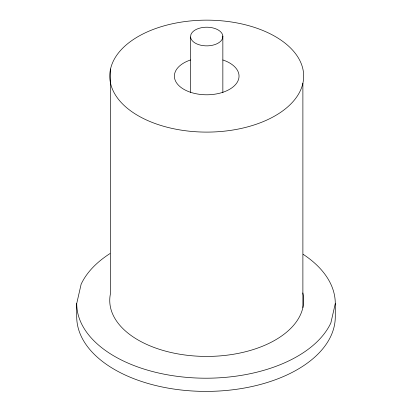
<?xml version="1.0" encoding="UTF-8"?>
<svg xmlns="http://www.w3.org/2000/svg" width="412" height="412" viewBox="0 0 412 412"><rect width="100%" height="100%" fill="white"/><g stroke="black" fill="none" stroke-linecap="round" stroke-linejoin="round"><path stroke-width="0.62" d="M190.571 92.376L190.571 37.018L190.905 34.593A16.161 9.332 0 0 1 207.993 27.238A16.161 9.332 0 0 1 222.851 36.06L222.851 92.705M222.851 36.06L222.516 38.491A16.161 9.332 0 0 1 205.428 45.84A16.161 9.332 0 0 1 190.571 37.018M303.175 254.333A129.286 74.644 0 0 1 335.286 303.562L335.286 316.756A129.286 74.644 0 0 1 206 391.4A129.286 74.644 0 0 1 76.714 316.756L76.714 303.562L81.123 284.244A129.286 74.644 0 0 1 109.947 253.601M335.286 303.562L330.877 322.879A129.286 74.644 0 0 1 189.123 377.567A129.286 74.644 0 0 1 76.714 303.562M302.887 83.25A96.964 55.981 0 0 1 147.939 120.649A96.964 55.981 0 0 1 169.311 24.478A96.964 55.981 0 0 1 302.887 83.25L302.887 307.568M110.534 69L110.534 293.318A96.964 55.981 0 0 0 207.03 356.426A96.964 55.981 0 0 0 302.805 292.953M222.871 59.967A32.321 18.658 0 0 1 231.472 88.122A32.321 18.658 0 0 1 181.95 88.122A32.321 18.658 0 0 1 190.55 59.967"/></g></svg>
